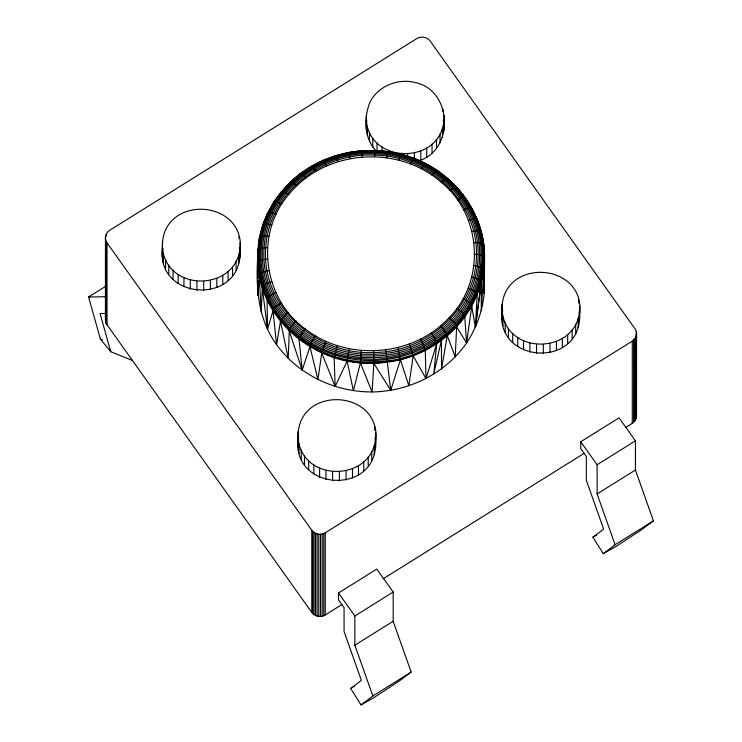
<?xml version="1.0" encoding="UTF-8"?>
<svg xmlns="http://www.w3.org/2000/svg" width="742" height="742" viewBox="0 0 742 742"><rect width="100%" height="100%" fill="white"/><g stroke="black" fill="none" stroke-linecap="round" stroke-linejoin="round"><path stroke-width="1.11" d="M268.956 236.141L262.807 235.882L259.533 237.338C255.489 273.557 253.987 313.755 276.58 344.65C298.34 374.803 335.124 392.128 372.076 391.934C408.981 391.479 445.441 373.514 466.597 342.962C476.345 328.112 482.458 311.167 484.192 293.47C483.83 273.223 486.372 252.595 481.437 232.7L481.298 232.135C475.882 211.275 463.815 192.475 447.593 178.358L444.69 179.508L441.388 182.393C398.333 144.18 325.089 149.42 288.814 194.469C254.45 233.591 263.15 298.878 305.25 328.901C347.237 361.771 413.183 357.013 449.29 317.502C485.899 280.624 481.706 214.892 441.388 182.393M267.445 247.559L261.203 247.986L257.882 249.813C252.002 317.966 322.167 372.836 387.222 361.595C447.973 355.622 498.077 292.793 481.298 232.135L478.061 230.827L471.977 231.374M349.157 348.712L347.117 361.039L353.377 390.654L360.408 362.949L361.317 350.465M625.404 427.568C629.568 424.758 635.931 422.55 636.543 416.707L636.58 332.973L635.783 329.902L430.221 41.135C427.262 36.942 421.02 35.885 416.735 38.612L109.723 230.27C106.496 232.237 104.687 236.299 105.67 240L105.67 322.149L106.217 323.651L311.779 612.419C314.738 616.602 320.98 617.669 325.265 614.942L341.941 604.535M105.67 322.149L105.791 317.437M162.368 247.383C160.986 193.616 247.03 198.207 240.028 251.807C241.4 305.574 155.366 300.992 162.368 247.383L163.388 253.662L163.388 262.789M162.368 256.509L162.517 241.039M239.87 258.16L240.028 242.68M298.024 437.789C296.652 384.022 382.687 388.613 375.684 442.213C377.057 495.981 291.022 491.389 298.024 437.789L299.045 444.068L299.045 453.195M298.024 446.916L298.173 431.445M376.305 151.183C363.821 138.3 363.599 117.282 370.258 101.571C378.726 85.534 398.853 77.919 416.067 82.752C452.546 90.765 454.234 150.487 418.646 160.866M366.316 129.191L366.465 113.711M375.535 448.567L375.684 433.087M443.827 130.833L443.976 115.362M501.972 310.471C500.6 256.704 586.634 261.286 579.632 314.896C581.014 368.663 494.97 364.072 501.972 310.471L503.002 316.741L503.002 325.868M501.972 319.598L502.13 304.118M579.483 321.24L579.632 305.769M636.58 332.973L635.597 337.601L632.277 341.135L325.265 532.793C320.98 535.52 314.738 534.463 311.779 530.27L107.034 242.894L105.67 240M636.543 416.707L636.33 413.554M484.164 270.218L484.489 257.669C482.94 254.228 477.987 254.525 474.769 254.2M481.354 236.086L481.437 232.7L477.431 220.096L471.68 208.177L467.868 208.196L463.537 209.8M296.216 321.091L291.708 325.951L289.315 330.144L288.23 358.395L280.476 321.258L282.294 317.771L288.23 312.345M374.552 156.683L374.858 150.385L388.177 151.554L401.413 154.828M259.116 244.767L259.533 237.338M271.618 281.7C268.27 282.934 263.66 284.056 262.306 287.738L261.249 312.753L259.208 275.495L257.678 262.993C259.199 259.505 264.124 259.542 267.389 259.069M449.29 317.502L454.92 323.308L456.636 326.897L455.226 356.911L446.35 333.279L440.692 325.719M262.483 227.942L262.751 225.132L267.482 213.371L273.668 202.214L281.57 191.492L283.861 191.696L288.814 194.469M484.489 257.669L481.28 310.805L481.261 282.285L475.362 327.454L471.606 305.463L468.647 302.003L463.101 298.507M268.79 270.505L262.631 272.314L259.348 274.874L257.984 295.474L257.901 280.448M373.597 350.855L373.847 363.385L372.076 391.934L360.408 362.949C312.614 359.416 267.843 323.503 259.208 275.495M348.128 153.121L348.248 152.49L361.549 150.821L374.886 151.006C434.868 150.793 490.62 206.601 481.373 267.769C474.49 324.634 416.132 364.767 360.621 358.636C305.222 355.279 255.257 305.147 260.006 248.338C263.215 191.223 319.171 147.816 374.803 150.932M315.211 335.653L311.844 341.385L309.98 346.755L317.928 379.607L321.972 351.216L325.942 341.255M431.111 332.935L434.729 338.51L436.741 343.778L433.755 373.782L441.434 340.253L441.555 368.913L447.222 335.894C466.709 319.264 480.176 295.687 483.636 270.227C482.152 266.684 477.292 266.378 473.98 265.682M335.143 156.386L335.328 155.737L348.248 152.49L350.094 158.621M338.213 161.598L335.328 155.737L322.909 160.383L322.659 161.06L311.835 166.588M456.636 326.897L466.597 342.962L471.736 306.121M409.556 343.936L413.173 355.808L408.87 385.849L400.411 359.787L397.897 347.571M310.852 167.089L311.167 166.384L322.909 160.383L326.805 165.874M280.476 321.258L276.58 344.65L273.01 310.787L276.015 306.52L281.413 302.764M386.786 157.758L388.177 151.554M305.992 178.052L302.068 174.296L300.26 173.637L289.927 182.829L281.107 192.326L273.538 202.733L274.048 201.852L275.495 201.629L281.895 203.985M289.927 182.829L290.345 182.05L291.56 182.124L296.874 185.778M162.517 250.165L162.962 248.088M163.388 253.662C172.942 292.45 235.446 289.102 239.87 249.034M298.173 440.572L298.618 438.494M366.465 122.838L366.91 120.77M299.045 444.068C308.607 482.847 371.111 479.508 375.535 439.44M366.316 120.065C369.173 163.787 438.958 165.104 443.827 121.707M502.13 313.245L502.788 310.137M503.002 316.741C512.555 355.529 575.059 352.19 579.483 312.113M374.877 150.552L361.493 150.7L362.263 156.97M281.107 192.326L290.345 182.05M263.085 227.84L262.603 225.689L267.482 213.371L270.524 212.611L276.228 214.197M257.808 277.935L257.882 249.813M259.385 237.913L262.751 225.132L267.881 212.963M262.306 287.738L267.5 329.3L273.01 310.787M398.806 160.179L401.255 154.188C418.377 158.797 434.413 167.098 447.89 178.627L447.992 179.128L442.788 175.14M360.408 362.949C378.262 364.359 396.33 361.948 413.173 355.808L425.964 378.652L436.741 343.778L447.222 335.894M373.847 363.385L390.737 390.32L400.411 359.787M289.204 330.83L302.142 370.156L309.98 346.755M337.313 345.633L334.16 357.663L335.161 386.508L347.117 361.039M410.437 163.917L413.915 158.25L426.177 163.908L437.502 170.669L441.054 173.804M267.343 213.909L274.048 201.852M421.512 168.916C422.513 167.803 424.804 162.433 426.251 164.381M431.881 175.103L435.545 171.161L437.502 170.669M305.25 328.901L301.289 334.234L299.082 339.372L302.142 370.156M290.039 182.337L300.26 173.637M449.912 190.685L453.612 188.19L456.868 187.383L465.42 198.235L456.868 187.383M350.66 688.437L361.373 680.368L344.065 631.488L344.065 607.67L338.491 599.842L338.491 592.997L376.797 569.086L393.167 592.06L393.167 621.267L411.161 672.076L399.326 680.989L374.283 697.406L361.011 704.9L350.66 688.437L354.574 686.229M361.011 704.9L372.855 695.996L411.161 672.076M592.914 537.199L603.636 529.129L586.328 480.25L586.328 456.432L580.745 448.604L580.745 441.759L619.051 417.848L635.43 440.822L635.43 470.029L653.424 520.838L641.58 529.751L616.546 546.168L603.274 553.662L592.914 537.199L596.837 534.991M603.274 553.662L615.109 544.758L653.424 520.838M299.981 173.888L311.167 166.384L313.43 167.989L316.009 171.383M311.547 166.412C270.793 189.145 248.394 240.881 263.549 285.679C276.766 327.37 317.511 356.614 360.529 360.028C403.889 364.099 449.3 342.405 470.576 303.849C491.649 267.101 485.24 218.018 456.321 187.272M301.41 173.368L303.302 172.107M306.131 170.224L309.906 167.72M132.679 360.593L110.771 351.736L100.42 339.131L88.576 297.004L105.281 286.579M383.141 578.816L584.214 453.288M372.855 695.996L354.862 645.188L354.862 615.981L393.167 592.06M615.109 544.758L597.115 493.949L597.115 464.742L635.43 440.822M354.862 645.188L393.167 621.267M597.115 493.949L635.43 470.029M457.332 199.867L461.376 197.799L464.937 197.372L472.209 209.105L477.57 220.643L477.765 222.943M436.741 343.778L425.342 350.447L413.173 355.808M310.935 166.607L323.215 160.458M275.848 292.506L270.116 295.641L267.064 298.915L267.5 329.3M322.724 160.597L335.551 155.829M468.434 220.355L473.006 219.242L477.023 219.66C505.654 287.887 444.588 362.884 373.829 361.66C303.237 366.112 238.284 294.407 263.169 224.678L267.25 224.075L271.897 224.965M335.189 155.922L348.397 152.602M349.269 152.509L361.493 150.7M352.571 152.518L354.787 152.221M474.092 242.708C480.881 242.124 486.455 242.755 483.812 251.946M88.576 297.004L105.447 296.717M105.828 313.504L100.059 313.597L110.771 351.736M374.84 150.515L388.252 151.72M388.075 151.674L401.376 154.364M471.754 277.007C475.103 278.074 479.796 278.955 481.196 282.609L475.362 327.454L477.208 294.63L475.084 291.68L468.109 287.998M401.07 154.29L414.138 158.918M100.42 339.131L102.507 339.975M413.637 158.334C430.249 164.826 445.163 175.158 457.313 188.199M420.195 161.645L423.218 163.017M428.134 165.512L430.026 166.635M431.918 167.766L437.585 171.152M456.794 308.384L461.969 312.484L464.715 316.259L466.597 342.962M471.68 208.177L472.209 209.105M580.745 441.759L597.115 464.742M338.491 592.997L354.862 615.981M420.677 339.029L425.268 349.732L425.964 378.652M321.722 352.877L335.161 386.508M579.122 311.761L579.632 314.896M443.289 120.306L443.976 124.489M374.998 438.03L375.684 442.213M239.341 247.624L240.028 251.807M385.849 349.89L390.737 390.32M483.636 270.227L484.192 293.47L484.155 290.187M257.734 250.397L257.845 270.051M636.33 331.405L636.209 418.265M635.597 337.601L635.597 419.74M634.716 338.955L634.716 421.104M633.594 340.142L633.594 422.291M632.277 341.135L632.277 423.283M578.612 299.49L578.612 302.912M578.157 318.337L578.157 327.472M575.69 324.254L575.69 333.381M572.165 329.68L572.165 338.806M567.686 334.447L567.686 343.574M562.399 338.417L562.399 347.544M556.444 341.468L556.444 350.595M550.017 343.509L550.017 352.635M543.32 344.464L543.32 353.591M536.531 344.325L536.531 353.452M529.881 343.073L529.881 352.209M523.564 340.773L523.564 349.899M517.768 337.471L517.768 346.597M512.676 333.279L512.676 342.405M508.428 328.326L508.428 337.452M505.172 322.761L505.172 331.887M442.955 109.083L442.955 111.365M442.492 127.939L442.492 137.066M440.034 133.848L440.034 142.974M436.509 139.273L436.509 148.4M432.029 144.05L432.029 153.177M426.733 148.02L426.733 157.146M420.788 151.062L420.788 160.189M414.361 153.102L414.361 158.807M407.655 154.058L407.655 157.48M382.111 147.064L382.111 151.628M377.01 142.881L377.01 150.867M374.654 426.808L374.654 430.239M374.2 445.664L374.2 454.79M372.772 137.919L372.772 147.046M371.742 451.581L371.742 460.708M369.516 132.354L369.516 141.481M368.217 457.007L368.217 466.134M367.346 126.335L367.346 135.471M363.738 461.774L363.738 470.901M358.442 465.744L358.442 474.871M352.496 468.796L352.496 477.922M346.069 470.827L346.069 479.953M339.363 471.791L339.363 480.918M332.583 471.643L332.583 480.77M325.933 470.4L325.933 479.527M325.265 532.793L325.265 614.942M323.781 533.554L323.781 615.702M322.176 534.064L322.176 616.212M320.498 534.305L320.498 616.454M319.617 468.091L319.617 477.217M318.8 534.268L318.8 616.417M317.14 533.962L317.14 616.101M315.563 533.377L315.563 615.526M314.107 532.561L314.107 614.701M313.82 464.798L313.82 473.925M312.836 531.513L312.836 613.653M311.779 530.27L311.779 612.419M308.718 460.606L308.718 469.732M304.48 455.653L304.48 464.78M301.224 450.079L301.224 459.205M238.998 236.41L238.998 238.692M238.544 255.257L238.544 264.384M236.077 261.175L236.077 270.301M232.552 266.601L232.552 275.727M228.082 271.368L228.082 280.495M222.785 275.338L222.785 284.464M216.84 278.389L216.84 287.516M210.413 280.42L210.413 289.547M203.707 281.385L203.707 290.512M196.927 281.237L196.927 290.363M190.277 279.994L190.277 289.12M183.951 277.684L183.951 286.811M178.154 274.392L178.154 283.518M173.062 270.199L173.062 279.326M168.824 265.246L168.824 274.373M165.568 259.672L165.568 268.799M107.034 242.894L107.034 325.042M106.403 233.804L106.403 236.123M106.217 241.502L106.217 323.651M105.457 236.846L105.42 320.572M261.203 247.986C255.999 309.108 314.404 360.807 373.755 357.514C428.765 357.616 481.502 311.529 481.02 255.025C482.068 198.55 429.757 151.98 374.766 151.637C319.728 148.548 264.375 191.482 261.203 247.986M262.594 247.726C257.446 308.078 315.118 359.119 373.718 355.872C428.041 355.975 480.111 310.471 479.629 254.682C480.668 198.912 429.015 152.935 374.719 152.592C320.377 149.541 265.719 191.937 262.594 247.726M264.124 247.568C259.06 307.067 315.916 357.384 373.68 354.175C427.234 354.286 478.562 309.423 478.089 254.423C479.119 199.44 428.19 154.113 374.664 153.78C321.091 150.774 267.213 192.568 264.124 247.568M265.757 247.513C260.767 306.094 316.751 355.65 373.643 352.487C426.372 352.598 476.921 308.422 476.457 254.265C477.458 200.127 427.318 155.486 374.608 155.152C321.852 152.193 268.799 193.356 265.757 247.513"/></g></svg>
